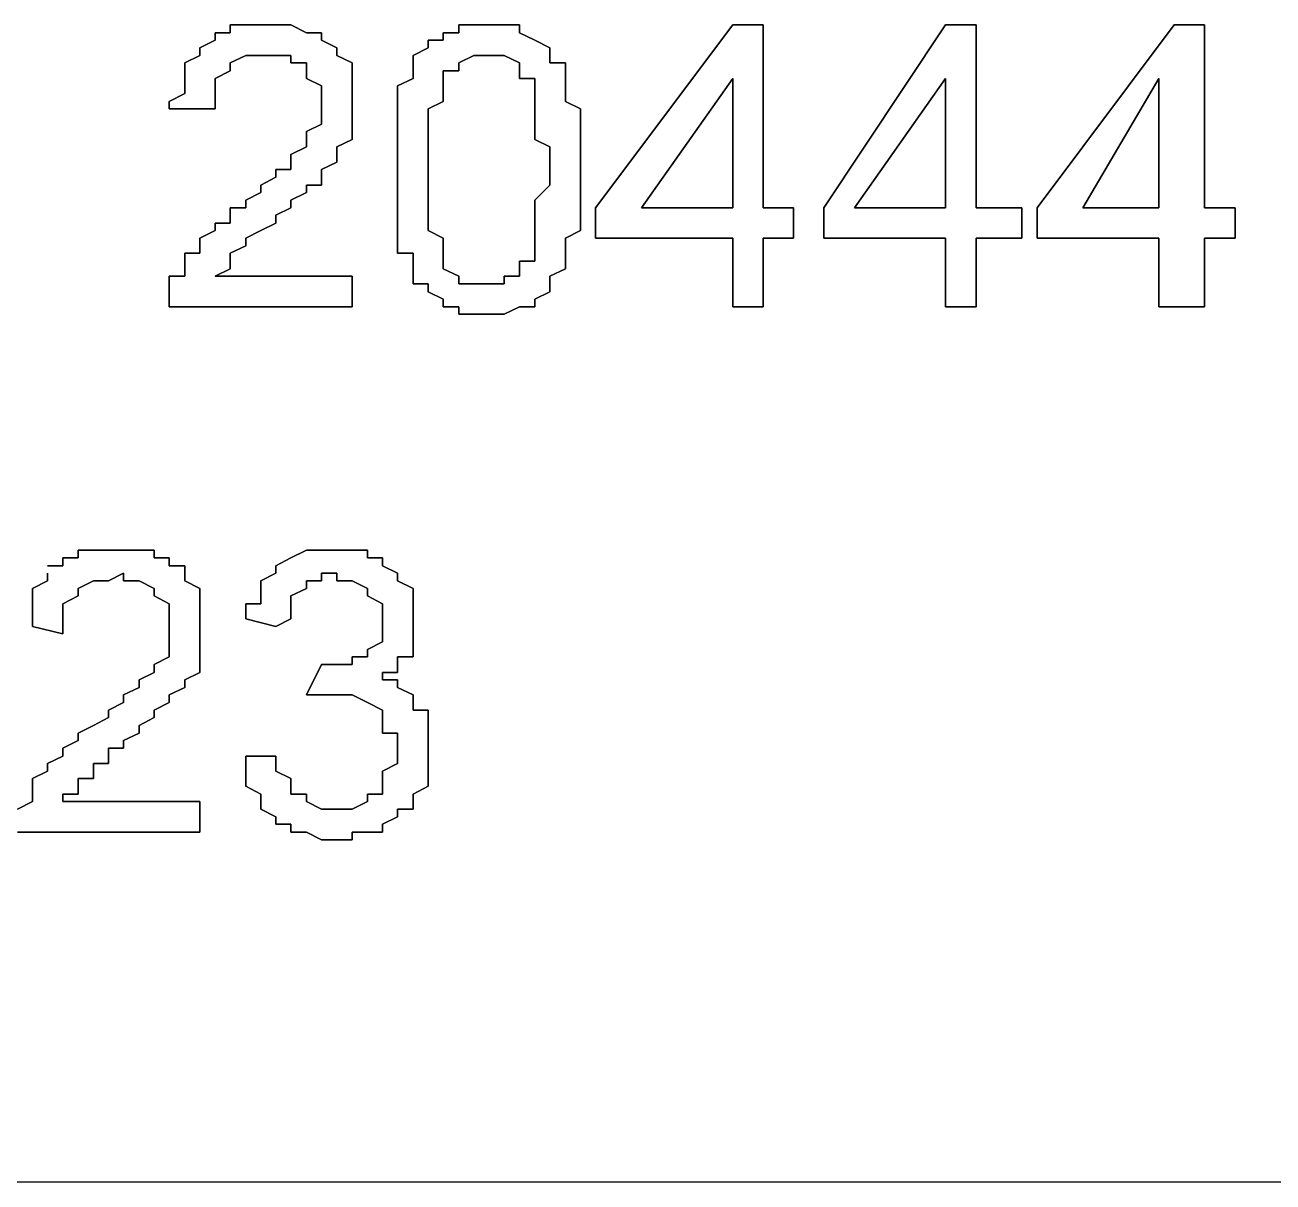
# Model space of a CAD drawing. Header units: metres. Extents: x 2.9 to 42.8, y 1.7 to 28.7.
# Drawn here: x 39.1495 to 39.4388, y 10.9432 to 11.2113 of the extents above; entities that cross this region are included whole.
import ezdxf

# ---------------------------------------------------------------- set-up
doc = ezdxf.new("R2010")
doc.units = ezdxf.units.M
doc.layers.add('NEGRO', color=7, linetype='Continuous')
doc.layers.add('ROJO', color=1, linetype='Continuous')

msp = doc.modelspace()

# ---------------------------------------------------------------- linework, layer by layer
at = {"layer": 'NEGRO', "lineweight": -3}
msp.add_lwpolyline([(42.3545, 10.9432), (36.389, 10.9432)], dxfattribs=at)
at = {"layer": 'ROJO', "lineweight": -3}
for points in [[(39.1971, 11.2095), (39.1936, 11.2095), (39.1971, 11.2095)], [(39.1936, 11.2095), (39.1936, 11.2078), (39.1936, 11.2095)], [(39.2007, 11.2113), (39.1971, 11.2113), (39.2007, 11.2113)], [(39.1971, 11.2113), (39.1971, 11.2095), (39.1971, 11.2113)], [(39.2042, 11.2113), (39.2007, 11.2113), (39.2042, 11.2113)], [(39.2077, 11.2113), (39.2042, 11.2113), (39.2077, 11.2113)], [(39.2112, 11.2113), (39.2077, 11.2113), (39.2112, 11.2113)], [(39.2148, 11.2095), (39.2112, 11.2113), (39.2148, 11.2095)], [(39.2183, 11.2095), (39.2148, 11.2095), (39.2183, 11.2095)], [(39.2183, 11.2078), (39.2183, 11.2095), (39.2183, 11.2078)], [(39.2501, 11.2095), (39.2465, 11.2095), (39.2501, 11.2095)], [(39.2465, 11.2095), (39.2465, 11.2078), (39.2465, 11.2095)], [(39.2536, 11.2113), (39.2501, 11.2113), (39.2536, 11.2113)], [(39.2501, 11.2113), (39.2501, 11.2095), (39.2501, 11.2113)], [(39.2571, 11.2113), (39.2536, 11.2113), (39.2571, 11.2113)], [(39.2606, 11.2113), (39.2571, 11.2113), (39.2606, 11.2113)], [(39.2642, 11.2113), (39.2606, 11.2113), (39.2642, 11.2113)], [(39.2642, 11.2095), (39.2642, 11.2113), (39.2642, 11.2095)], [(39.2677, 11.2078), (39.2642, 11.2095), (39.2677, 11.2078)], [(39.3136, 11.2113), (39.2818, 11.1689), (39.3136, 11.2113)], [(39.3206, 11.2113), (39.3136, 11.2113), (39.3206, 11.2113)], [(39.3206, 11.1689), (39.3206, 11.2113), (39.3206, 11.1689)], [(39.3629, 11.2113), (39.3347, 11.1689), (39.3629, 11.2113)], [(39.37, 11.2113), (39.3629, 11.2113), (39.37, 11.2113)], [(39.37, 11.1689), (39.37, 11.2113), (39.37, 11.1689)], [(39.4159, 11.2113), (39.3841, 11.1689), (39.4159, 11.2113)], [(39.4229, 11.2113), (39.4159, 11.2113), (39.4229, 11.2113)], [(39.4229, 11.1689), (39.4229, 11.2113), (39.4229, 11.1689)], [(39.1936, 11.2078), (39.1901, 11.206), (39.1936, 11.2078)], [(39.1901, 11.206), (39.1901, 11.2042), (39.1901, 11.206)], [(39.2218, 11.206), (39.2183, 11.2078), (39.2218, 11.206)], [(39.2218, 11.2042), (39.2218, 11.206), (39.2218, 11.2042)], [(39.243, 11.206), (39.2395, 11.2042), (39.243, 11.206)], [(39.2465, 11.2078), (39.243, 11.2078), (39.2465, 11.2078)], [(39.243, 11.2078), (39.243, 11.206), (39.243, 11.2078)], [(39.2712, 11.206), (39.2677, 11.2078), (39.2712, 11.206)], [(39.2712, 11.2042), (39.2712, 11.206), (39.2712, 11.2042)], [(39.1901, 11.2042), (39.1866, 11.2025), (39.1901, 11.2042)], [(39.1971, 11.2025), (39.2007, 11.2042), (39.1971, 11.2025)], [(39.2007, 11.2042), (39.2042, 11.2042), (39.2007, 11.2042)], [(39.2042, 11.2042), (39.2077, 11.2042), (39.2042, 11.2042)], [(39.2077, 11.2042), (39.2112, 11.2042), (39.2077, 11.2042)], [(39.2112, 11.2042), (39.2112, 11.2025), (39.2112, 11.2042)], [(39.2254, 11.2025), (39.2218, 11.2042), (39.2254, 11.2025)], [(39.2395, 11.2042), (39.2395, 11.2025), (39.2395, 11.2042)], [(39.2501, 11.2025), (39.2536, 11.2042), (39.2501, 11.2025)], [(39.2536, 11.2042), (39.2571, 11.2042), (39.2536, 11.2042)], [(39.2571, 11.2042), (39.2606, 11.2042), (39.2571, 11.2042)], [(39.2606, 11.2042), (39.2642, 11.2025), (39.2606, 11.2042)], [(39.2712, 11.2025), (39.2712, 11.2042), (39.2712, 11.2025)], [(39.1866, 11.2025), (39.1866, 11.2007), (39.1866, 11.2025)], [(39.1866, 11.2007), (39.1866, 11.1989), (39.1866, 11.2007)], [(39.1936, 11.1989), (39.1971, 11.2007), (39.1936, 11.1989)], [(39.1971, 11.2007), (39.1971, 11.2025), (39.1971, 11.2007)], [(39.2112, 11.2025), (39.2148, 11.2025), (39.2112, 11.2025)], [(39.2148, 11.2025), (39.2148, 11.2007), (39.2148, 11.2025)], [(39.2148, 11.2007), (39.2148, 11.1989), (39.2148, 11.2007)], [(39.2254, 11.2007), (39.2254, 11.2025), (39.2254, 11.2007)], [(39.2254, 11.1989), (39.2254, 11.2007), (39.2254, 11.1989)], [(39.2395, 11.2025), (39.2395, 11.2007), (39.2395, 11.2025)], [(39.2395, 11.2007), (39.2395, 11.1989), (39.2395, 11.2007)], [(39.2465, 11.1989), (39.2465, 11.2007), (39.2465, 11.1989)], [(39.2465, 11.2007), (39.2501, 11.2007), (39.2465, 11.2007)], [(39.2501, 11.2007), (39.2501, 11.2025), (39.2501, 11.2007)], [(39.2642, 11.2025), (39.2642, 11.2007), (39.2642, 11.2025)], [(39.2642, 11.2007), (39.2642, 11.1989), (39.2642, 11.2007)], [(39.2748, 11.2025), (39.2712, 11.2025), (39.2748, 11.2025)], [(39.2748, 11.2007), (39.2748, 11.2025), (39.2748, 11.2007)], [(39.2748, 11.1989), (39.2748, 11.2007), (39.2748, 11.1989)], [(39.1866, 11.1989), (39.1866, 11.1972), (39.1866, 11.1989)], [(39.1866, 11.1972), (39.1866, 11.1954), (39.1866, 11.1972)], [(39.1936, 11.1972), (39.1936, 11.1989), (39.1936, 11.1972)], [(39.1936, 11.1954), (39.1936, 11.1972), (39.1936, 11.1954)], [(39.2148, 11.1989), (39.2183, 11.1972), (39.2148, 11.1989)], [(39.2183, 11.1972), (39.2183, 11.1954), (39.2183, 11.1972)], [(39.2254, 11.1972), (39.2254, 11.1989), (39.2254, 11.1972)], [(39.2254, 11.1954), (39.2254, 11.1972), (39.2254, 11.1954)], [(39.2395, 11.1989), (39.2359, 11.1972), (39.2395, 11.1989)], [(39.2359, 11.1972), (39.2359, 11.1954), (39.2359, 11.1972)], [(39.2465, 11.1972), (39.2465, 11.1989), (39.2465, 11.1972)], [(39.2465, 11.1954), (39.2465, 11.1972), (39.2465, 11.1954)], [(39.2642, 11.1989), (39.2677, 11.1989), (39.2642, 11.1989)], [(39.2677, 11.1989), (39.2677, 11.1972), (39.2677, 11.1989)], [(39.2677, 11.1972), (39.2677, 11.1954), (39.2677, 11.1972)], [(39.2748, 11.1972), (39.2748, 11.1989), (39.2748, 11.1972)], [(39.2748, 11.1954), (39.2748, 11.1972), (39.2748, 11.1954)], [(39.2924, 11.1689), (39.3136, 11.1989), (39.2924, 11.1689)], [(39.3136, 11.1989), (39.3136, 11.1689), (39.3136, 11.1989)], [(39.3418, 11.1689), (39.3629, 11.1989), (39.3418, 11.1689)], [(39.3629, 11.1989), (39.3629, 11.1689), (39.3629, 11.1989)], [(39.3947, 11.1689), (39.4123, 11.1989), (39.3947, 11.1689)], [(39.4123, 11.1989), (39.4123, 11.1689), (39.4123, 11.1989)], [(39.1866, 11.1954), (39.183, 11.1936), (39.1866, 11.1954)], [(39.1936, 11.1936), (39.1936, 11.1954), (39.1936, 11.1936)], [(39.2183, 11.1954), (39.2183, 11.1936), (39.2183, 11.1954)], [(39.2254, 11.1936), (39.2254, 11.1954), (39.2254, 11.1936)], [(39.2359, 11.1954), (39.2359, 11.1936), (39.2359, 11.1954)], [(39.2465, 11.1936), (39.2465, 11.1954), (39.2465, 11.1936)], [(39.2677, 11.1954), (39.2677, 11.1936), (39.2677, 11.1954)], [(39.2748, 11.1936), (39.2748, 11.1954), (39.2748, 11.1936)], [(39.183, 11.1936), (39.183, 11.1919), (39.183, 11.1936)], [(39.183, 11.1919), (39.1936, 11.1919), (39.183, 11.1919)], [(39.1936, 11.1919), (39.1936, 11.1936), (39.1936, 11.1919)], [(39.2183, 11.1936), (39.2183, 11.1919), (39.2183, 11.1936)], [(39.2183, 11.1919), (39.2183, 11.1901), (39.2183, 11.1919)], [(39.2254, 11.1919), (39.2254, 11.1936), (39.2254, 11.1919)], [(39.2254, 11.1901), (39.2254, 11.1919), (39.2254, 11.1901)], [(39.2359, 11.1936), (39.2359, 11.1919), (39.2359, 11.1936)], [(39.2359, 11.1919), (39.2359, 11.1901), (39.2359, 11.1919)], [(39.243, 11.1919), (39.2465, 11.1936), (39.243, 11.1919)], [(39.243, 11.1901), (39.243, 11.1919), (39.243, 11.1901)], [(39.2677, 11.1936), (39.2677, 11.1919), (39.2677, 11.1936)], [(39.2677, 11.1919), (39.2677, 11.1901), (39.2677, 11.1919)], [(39.2783, 11.1919), (39.2748, 11.1936), (39.2783, 11.1919)], [(39.2783, 11.1901), (39.2783, 11.1919), (39.2783, 11.1901)], [(39.2183, 11.1883), (39.2148, 11.1866), (39.2183, 11.1883)], [(39.2183, 11.1901), (39.2183, 11.1883), (39.2183, 11.1901)], [(39.2254, 11.1883), (39.2254, 11.1901), (39.2254, 11.1883)], [(39.2254, 11.1866), (39.2254, 11.1883), (39.2254, 11.1866)], [(39.2359, 11.1901), (39.2359, 11.1883), (39.2359, 11.1901)], [(39.2359, 11.1883), (39.2359, 11.1866), (39.2359, 11.1883)], [(39.243, 11.1883), (39.243, 11.1901), (39.243, 11.1883)], [(39.243, 11.1866), (39.243, 11.1883), (39.243, 11.1866)], [(39.2677, 11.1901), (39.2677, 11.1883), (39.2677, 11.1901)], [(39.2677, 11.1883), (39.2677, 11.1866), (39.2677, 11.1883)], [(39.2783, 11.1883), (39.2783, 11.1901), (39.2783, 11.1883)], [(39.2783, 11.1866), (39.2783, 11.1883), (39.2783, 11.1866)], [(39.2148, 11.1866), (39.2148, 11.1848), (39.2148, 11.1866)], [(39.2254, 11.1848), (39.2254, 11.1866), (39.2254, 11.1848)], [(39.2359, 11.1866), (39.2359, 11.1848), (39.2359, 11.1866)], [(39.243, 11.1848), (39.243, 11.1866), (39.243, 11.1848)], [(39.2677, 11.1866), (39.2677, 11.1848), (39.2677, 11.1866)], [(39.2783, 11.1848), (39.2783, 11.1866), (39.2783, 11.1848)], [(39.2148, 11.1831), (39.2112, 11.1813), (39.2148, 11.1831)], [(39.2148, 11.1848), (39.2148, 11.1831), (39.2148, 11.1848)], [(39.2218, 11.1831), (39.2254, 11.1848), (39.2218, 11.1831)], [(39.2218, 11.1813), (39.2218, 11.1831), (39.2218, 11.1813)], [(39.2359, 11.1848), (39.2359, 11.1831), (39.2359, 11.1848)], [(39.2359, 11.1831), (39.2359, 11.1813), (39.2359, 11.1831)], [(39.243, 11.1831), (39.243, 11.1848), (39.243, 11.1831)], [(39.243, 11.1813), (39.243, 11.1831), (39.243, 11.1813)], [(39.2677, 11.1848), (39.2712, 11.1831), (39.2677, 11.1848)], [(39.2712, 11.1831), (39.2712, 11.1795), (39.2712, 11.1831)], [(39.2783, 11.1831), (39.2783, 11.1848), (39.2783, 11.1831)], [(39.2783, 11.1813), (39.2783, 11.1831), (39.2783, 11.1813)], [(39.2112, 11.1813), (39.2112, 11.1795), (39.2112, 11.1813)], [(39.2218, 11.1795), (39.2218, 11.1813), (39.2218, 11.1795)], [(39.2359, 11.1813), (39.2359, 11.1795), (39.2359, 11.1813)], [(39.243, 11.1795), (39.243, 11.1813), (39.243, 11.1795)], [(39.2783, 11.1795), (39.2783, 11.1813), (39.2783, 11.1795)], [(39.2112, 11.1778), (39.2077, 11.1778), (39.2112, 11.1778)], [(39.2077, 11.1778), (39.2077, 11.176), (39.2077, 11.1778)], [(39.2112, 11.1795), (39.2112, 11.1778), (39.2112, 11.1795)], [(39.2183, 11.1778), (39.2218, 11.1795), (39.2183, 11.1778)], [(39.2183, 11.176), (39.2183, 11.1778), (39.2183, 11.176)], [(39.2359, 11.1795), (39.2359, 11.1778), (39.2359, 11.1795)], [(39.2359, 11.1778), (39.2359, 11.176), (39.2359, 11.1778)], [(39.243, 11.1778), (39.243, 11.1795), (39.243, 11.1778)], [(39.243, 11.176), (39.243, 11.1778), (39.243, 11.176)], [(39.2712, 11.1795), (39.2712, 11.1778), (39.2712, 11.1795)], [(39.2712, 11.1778), (39.2712, 11.176), (39.2712, 11.1778)], [(39.2783, 11.1778), (39.2783, 11.1795), (39.2783, 11.1778)], [(39.2783, 11.176), (39.2783, 11.1778), (39.2783, 11.176)], [(39.2077, 11.176), (39.2042, 11.1742), (39.2077, 11.176)], [(39.2042, 11.1742), (39.2042, 11.1725), (39.2042, 11.1742)], [(39.2148, 11.1725), (39.2148, 11.1742), (39.2148, 11.1725)], [(39.2148, 11.1742), (39.2183, 11.1742), (39.2148, 11.1742)], [(39.2183, 11.1742), (39.2183, 11.176), (39.2183, 11.1742)], [(39.2359, 11.176), (39.2359, 11.1742), (39.2359, 11.176)], [(39.2359, 11.1742), (39.2359, 11.1725), (39.2359, 11.1742)], [(39.243, 11.1742), (39.243, 11.176), (39.243, 11.1742)], [(39.243, 11.1707), (39.243, 11.1742), (39.243, 11.1707)], [(39.2712, 11.1742), (39.2677, 11.1707), (39.2712, 11.1742)], [(39.2712, 11.176), (39.2712, 11.1742), (39.2712, 11.176)], [(39.2783, 11.1742), (39.2783, 11.176), (39.2783, 11.1742)], [(39.2783, 11.1725), (39.2783, 11.1742), (39.2783, 11.1725)], [(39.2042, 11.1725), (39.2007, 11.1707), (39.2042, 11.1725)], [(39.2112, 11.1707), (39.2148, 11.1725), (39.2112, 11.1707)], [(39.2359, 11.1725), (39.2359, 11.1707), (39.2359, 11.1725)], [(39.2783, 11.1707), (39.2783, 11.1725), (39.2783, 11.1707)], [(39.2007, 11.1689), (39.1971, 11.1689), (39.2007, 11.1689)], [(39.1971, 11.1689), (39.1971, 11.1672), (39.1971, 11.1689)], [(39.2007, 11.1707), (39.2007, 11.1689), (39.2007, 11.1707)], [(39.2077, 11.1672), (39.2112, 11.1689), (39.2077, 11.1672)], [(39.2112, 11.1689), (39.2112, 11.1707), (39.2112, 11.1689)], [(39.2359, 11.1707), (39.2359, 11.1689), (39.2359, 11.1707)], [(39.2359, 11.1689), (39.2359, 11.1672), (39.2359, 11.1689)], [(39.243, 11.1689), (39.243, 11.1707), (39.243, 11.1689)], [(39.243, 11.1672), (39.243, 11.1689), (39.243, 11.1672)], [(39.2677, 11.1707), (39.2677, 11.1689), (39.2677, 11.1707)], [(39.2677, 11.1689), (39.2677, 11.1672), (39.2677, 11.1689)], [(39.2783, 11.1689), (39.2783, 11.1707), (39.2783, 11.1689)], [(39.2783, 11.1672), (39.2783, 11.1689), (39.2783, 11.1672)], [(39.2818, 11.1689), (39.2818, 11.1619), (39.2818, 11.1689)], [(39.3136, 11.1689), (39.2924, 11.1689), (39.3136, 11.1689)], [(39.3277, 11.1689), (39.3206, 11.1689), (39.3277, 11.1689)], [(39.3277, 11.1619), (39.3277, 11.1689), (39.3277, 11.1619)], [(39.3347, 11.1689), (39.3347, 11.1619), (39.3347, 11.1689)], [(39.3629, 11.1689), (39.3418, 11.1689), (39.3629, 11.1689)], [(39.3806, 11.1689), (39.37, 11.1689), (39.3806, 11.1689)], [(39.3806, 11.1619), (39.3806, 11.1689), (39.3806, 11.1619)], [(39.3841, 11.1689), (39.3841, 11.1619), (39.3841, 11.1689)], [(39.4123, 11.1689), (39.3947, 11.1689), (39.4123, 11.1689)], [(39.43, 11.1689), (39.4229, 11.1689), (39.43, 11.1689)], [(39.43, 11.1619), (39.43, 11.1689), (39.43, 11.1619)], [(39.1971, 11.1654), (39.1936, 11.1654), (39.1971, 11.1654)], [(39.1936, 11.1654), (39.1936, 11.1637), (39.1936, 11.1654)], [(39.1971, 11.1672), (39.1971, 11.1654), (39.1971, 11.1672)], [(39.2042, 11.1637), (39.2077, 11.1654), (39.2042, 11.1637)], [(39.2077, 11.1654), (39.2077, 11.1672), (39.2077, 11.1654)], [(39.2359, 11.1672), (39.2359, 11.1654), (39.2359, 11.1672)], [(39.2359, 11.1654), (39.2359, 11.1637), (39.2359, 11.1654)], [(39.243, 11.1654), (39.243, 11.1672), (39.243, 11.1654)], [(39.243, 11.1637), (39.243, 11.1654), (39.243, 11.1637)], [(39.2677, 11.1672), (39.2677, 11.1654), (39.2677, 11.1672)], [(39.2677, 11.1654), (39.2677, 11.1637), (39.2677, 11.1654)], [(39.2783, 11.1654), (39.2783, 11.1672), (39.2783, 11.1654)], [(39.2783, 11.1637), (39.2783, 11.1654), (39.2783, 11.1637)], [(39.1936, 11.1637), (39.1901, 11.1619), (39.1936, 11.1637)], [(39.2007, 11.1619), (39.2042, 11.1637), (39.2007, 11.1619)], [(39.2359, 11.1637), (39.2359, 11.1619), (39.2359, 11.1637)], [(39.2465, 11.1619), (39.243, 11.1637), (39.2465, 11.1619)], [(39.2677, 11.1637), (39.2677, 11.1619), (39.2677, 11.1637)], [(39.2748, 11.1619), (39.2783, 11.1637), (39.2748, 11.1619)], [(39.1901, 11.1619), (39.1901, 11.1601), (39.1901, 11.1619)], [(39.1901, 11.1601), (39.1901, 11.1584), (39.1901, 11.1601)], [(39.1971, 11.1584), (39.2007, 11.1601), (39.1971, 11.1584)], [(39.2007, 11.1601), (39.2007, 11.1619), (39.2007, 11.1601)], [(39.2359, 11.1619), (39.2359, 11.1601), (39.2359, 11.1619)], [(39.2359, 11.1601), (39.2359, 11.1584), (39.2359, 11.1601)], [(39.2465, 11.1601), (39.2465, 11.1619), (39.2465, 11.1601)], [(39.2465, 11.1584), (39.2465, 11.1601), (39.2465, 11.1584)], [(39.2677, 11.1619), (39.2677, 11.1601), (39.2677, 11.1619)], [(39.2677, 11.1601), (39.2677, 11.1584), (39.2677, 11.1601)], [(39.2748, 11.1601), (39.2748, 11.1619), (39.2748, 11.1601)], [(39.2748, 11.1584), (39.2748, 11.1601), (39.2748, 11.1584)], [(39.2818, 11.1619), (39.3136, 11.1619), (39.2818, 11.1619)], [(39.3136, 11.1619), (39.3136, 11.146), (39.3136, 11.1619)], [(39.3206, 11.146), (39.3206, 11.1619), (39.3206, 11.146)], [(39.3206, 11.1619), (39.3277, 11.1619), (39.3206, 11.1619)], [(39.3347, 11.1619), (39.3629, 11.1619), (39.3347, 11.1619)], [(39.3629, 11.1619), (39.3629, 11.146), (39.3629, 11.1619)], [(39.37, 11.146), (39.37, 11.1619), (39.37, 11.146)], [(39.37, 11.1619), (39.3806, 11.1619), (39.37, 11.1619)], [(39.3841, 11.1619), (39.4123, 11.1619), (39.3841, 11.1619)], [(39.4123, 11.1619), (39.4123, 11.146), (39.4123, 11.1619)], [(39.4229, 11.146), (39.4229, 11.1619), (39.4229, 11.146)], [(39.4229, 11.1619), (39.43, 11.1619), (39.4229, 11.1619)], [(39.1901, 11.1584), (39.1866, 11.1584), (39.1901, 11.1584)], [(39.1866, 11.1584), (39.1866, 11.1566), (39.1866, 11.1584)], [(39.1866, 11.1566), (39.1866, 11.1548), (39.1866, 11.1566)], [(39.1971, 11.1566), (39.1971, 11.1584), (39.1971, 11.1566)], [(39.1971, 11.1548), (39.1971, 11.1566), (39.1971, 11.1548)], [(39.2359, 11.1584), (39.2395, 11.1584), (39.2359, 11.1584)], [(39.2395, 11.1584), (39.2395, 11.1566), (39.2395, 11.1584)], [(39.2395, 11.1566), (39.2395, 11.1548), (39.2395, 11.1566)], [(39.2465, 11.1566), (39.2465, 11.1584), (39.2465, 11.1566)], [(39.2465, 11.1548), (39.2465, 11.1566), (39.2465, 11.1548)], [(39.2677, 11.1566), (39.2642, 11.1566), (39.2677, 11.1566)], [(39.2642, 11.1566), (39.2642, 11.1548), (39.2642, 11.1566)], [(39.2677, 11.1584), (39.2677, 11.1566), (39.2677, 11.1584)], [(39.2748, 11.1566), (39.2748, 11.1584), (39.2748, 11.1566)], [(39.2748, 11.1548), (39.2748, 11.1566), (39.2748, 11.1548)], [(39.1866, 11.1548), (39.1866, 11.1531), (39.1866, 11.1548)], [(39.1936, 11.1531), (39.1971, 11.1548), (39.1936, 11.1531)], [(39.2395, 11.1548), (39.2395, 11.1531), (39.2395, 11.1548)], [(39.2501, 11.1531), (39.2465, 11.1548), (39.2501, 11.1531)], [(39.2642, 11.1548), (39.2642, 11.1531), (39.2642, 11.1548)], [(39.2712, 11.1531), (39.2748, 11.1548), (39.2712, 11.1531)], [(39.1866, 11.1531), (39.183, 11.1531), (39.1866, 11.1531)], [(39.183, 11.1531), (39.183, 11.1513), (39.183, 11.1531)], [(39.183, 11.1513), (39.183, 11.1495), (39.183, 11.1513)], [(39.2254, 11.1531), (39.1936, 11.1531), (39.2254, 11.1531)], [(39.2254, 11.146), (39.2254, 11.1531), (39.2254, 11.146)], [(39.2395, 11.1531), (39.2395, 11.1513), (39.2395, 11.1531)], [(39.2395, 11.1513), (39.243, 11.1513), (39.2395, 11.1513)], [(39.243, 11.1513), (39.243, 11.1495), (39.243, 11.1513)], [(39.2501, 11.1513), (39.2501, 11.1531), (39.2501, 11.1513)], [(39.2536, 11.1513), (39.2501, 11.1513), (39.2536, 11.1513)], [(39.2571, 11.1513), (39.2536, 11.1513), (39.2571, 11.1513)], [(39.2606, 11.1513), (39.2571, 11.1513), (39.2606, 11.1513)], [(39.2642, 11.1531), (39.2606, 11.1531), (39.2642, 11.1531)], [(39.2606, 11.1531), (39.2606, 11.1513), (39.2606, 11.1531)], [(39.2712, 11.1513), (39.2712, 11.1531), (39.2712, 11.1513)], [(39.2712, 11.1495), (39.2712, 11.1513), (39.2712, 11.1495)], [(39.183, 11.1495), (39.183, 11.1478), (39.183, 11.1495)], [(39.183, 11.1478), (39.183, 11.146), (39.183, 11.1478)], [(39.243, 11.1495), (39.2465, 11.1478), (39.243, 11.1495)], [(39.2465, 11.1478), (39.2465, 11.146), (39.2465, 11.1478)], [(39.2677, 11.1478), (39.2712, 11.1495), (39.2677, 11.1478)], [(39.2677, 11.146), (39.2677, 11.1478), (39.2677, 11.146)], [(39.183, 11.146), (39.2254, 11.146), (39.183, 11.146)], [(39.2465, 11.146), (39.2501, 11.146), (39.2465, 11.146)], [(39.2501, 11.146), (39.2501, 11.1443), (39.2501, 11.146)], [(39.2606, 11.1443), (39.2642, 11.146), (39.2606, 11.1443)], [(39.2642, 11.146), (39.2677, 11.146), (39.2642, 11.146)], [(39.3136, 11.146), (39.3206, 11.146), (39.3136, 11.146)], [(39.3629, 11.146), (39.37, 11.146), (39.3629, 11.146)], [(39.4123, 11.146), (39.4229, 11.146), (39.4123, 11.146)], [(39.2501, 11.1443), (39.2536, 11.1443), (39.2501, 11.1443)], [(39.2536, 11.1443), (39.2571, 11.1443), (39.2536, 11.1443)], [(39.2571, 11.1443), (39.2606, 11.1443), (39.2571, 11.1443)], [(39.1619, 11.0878), (39.1583, 11.0878), (39.1619, 11.0878)], [(39.1583, 11.0878), (39.1583, 11.086), (39.1583, 11.0878)], [(39.1654, 11.0896), (39.1619, 11.0896), (39.1654, 11.0896)], [(39.1619, 11.0896), (39.1619, 11.0878), (39.1619, 11.0896)], [(39.1689, 11.0896), (39.1654, 11.0896), (39.1689, 11.0896)], [(39.1724, 11.0896), (39.1689, 11.0896), (39.1724, 11.0896)], [(39.176, 11.0896), (39.1724, 11.0896), (39.176, 11.0896)], [(39.1795, 11.0896), (39.176, 11.0896), (39.1795, 11.0896)], [(39.1795, 11.0878), (39.1795, 11.0896), (39.1795, 11.0878)], [(39.183, 11.0878), (39.1795, 11.0878), (39.183, 11.0878)], [(39.183, 11.086), (39.183, 11.0878), (39.183, 11.086)], [(39.2112, 11.0878), (39.2077, 11.086), (39.2112, 11.0878)], [(39.2148, 11.0896), (39.2112, 11.0878), (39.2148, 11.0896)], [(39.2183, 11.0896), (39.2148, 11.0896), (39.2183, 11.0896)], [(39.2218, 11.0896), (39.2183, 11.0896), (39.2218, 11.0896)], [(39.2254, 11.0896), (39.2218, 11.0896), (39.2254, 11.0896)], [(39.2289, 11.0896), (39.2254, 11.0896), (39.2289, 11.0896)], [(39.2289, 11.0878), (39.2289, 11.0896), (39.2289, 11.0878)], [(39.2324, 11.0878), (39.2289, 11.0878), (39.2324, 11.0878)], [(39.2324, 11.086), (39.2324, 11.0878), (39.2324, 11.086)], [(39.1583, 11.086), (39.1548, 11.086), (39.1583, 11.086)], [(39.1548, 11.0843), (39.1548, 11.0825), (39.1548, 11.0843)], [(39.1689, 11.0825), (39.1724, 11.0843), (39.1689, 11.0825)], [(39.1724, 11.0843), (39.1724, 11.0825), (39.1724, 11.0843)], [(39.1866, 11.086), (39.183, 11.086), (39.1866, 11.086)], [(39.1866, 11.0843), (39.1866, 11.086), (39.1866, 11.0843)], [(39.1866, 11.0825), (39.1866, 11.0843), (39.1866, 11.0825)], [(39.2077, 11.0843), (39.2042, 11.0825), (39.2077, 11.0843)], [(39.2077, 11.086), (39.2077, 11.0843), (39.2077, 11.086)], [(39.2183, 11.0825), (39.2183, 11.0843), (39.2183, 11.0825)], [(39.2183, 11.0843), (39.2218, 11.0843), (39.2183, 11.0843)], [(39.2218, 11.0843), (39.2218, 11.0825), (39.2218, 11.0843)], [(39.2359, 11.0843), (39.2324, 11.086), (39.2359, 11.0843)], [(39.2359, 11.0825), (39.2359, 11.0843), (39.2359, 11.0825)], [(39.1548, 11.0825), (39.1513, 11.0807), (39.1548, 11.0825)], [(39.1619, 11.0807), (39.1654, 11.0825), (39.1619, 11.0807)], [(39.1654, 11.0825), (39.1689, 11.0825), (39.1654, 11.0825)], [(39.1724, 11.0825), (39.176, 11.0825), (39.1724, 11.0825)], [(39.176, 11.0825), (39.1795, 11.0807), (39.176, 11.0825)], [(39.1901, 11.0807), (39.1866, 11.0825), (39.1901, 11.0807)], [(39.2042, 11.0825), (39.2042, 11.0807), (39.2042, 11.0825)], [(39.2148, 11.0807), (39.2148, 11.0825), (39.2148, 11.0807)], [(39.2148, 11.0825), (39.2183, 11.0825), (39.2148, 11.0825)], [(39.2218, 11.0825), (39.2254, 11.0825), (39.2218, 11.0825)], [(39.2254, 11.0825), (39.2289, 11.0807), (39.2254, 11.0825)], [(39.2395, 11.0807), (39.2359, 11.0825), (39.2395, 11.0807)], [(39.1513, 11.0807), (39.1513, 11.079), (39.1513, 11.0807)], [(39.1513, 11.079), (39.1513, 11.0772), (39.1513, 11.079)], [(39.1583, 11.0772), (39.1619, 11.079), (39.1583, 11.0772)], [(39.1619, 11.079), (39.1619, 11.0807), (39.1619, 11.079)], [(39.1795, 11.0807), (39.1795, 11.079), (39.1795, 11.0807)], [(39.1795, 11.079), (39.183, 11.0772), (39.1795, 11.079)], [(39.1901, 11.079), (39.1901, 11.0807), (39.1901, 11.079)], [(39.1901, 11.0772), (39.1901, 11.079), (39.1901, 11.0772)], [(39.2042, 11.0807), (39.2042, 11.079), (39.2042, 11.0807)], [(39.2042, 11.079), (39.2042, 11.0772), (39.2042, 11.079)], [(39.2112, 11.079), (39.2148, 11.0807), (39.2112, 11.079)], [(39.2112, 11.0772), (39.2112, 11.079), (39.2112, 11.0772)], [(39.2289, 11.0807), (39.2289, 11.079), (39.2289, 11.0807)], [(39.2289, 11.079), (39.2324, 11.0772), (39.2289, 11.079)], [(39.2395, 11.079), (39.2395, 11.0807), (39.2395, 11.079)], [(39.2395, 11.0772), (39.2395, 11.079), (39.2395, 11.0772)], [(39.1513, 11.0772), (39.1513, 11.0755), (39.1513, 11.0772)], [(39.1513, 11.0755), (39.1513, 11.0737), (39.1513, 11.0755)], [(39.1583, 11.0755), (39.1583, 11.0772), (39.1583, 11.0755)], [(39.1583, 11.0737), (39.1583, 11.0755), (39.1583, 11.0737)], [(39.183, 11.0772), (39.183, 11.0755), (39.183, 11.0772)], [(39.183, 11.0755), (39.183, 11.0737), (39.183, 11.0755)], [(39.1901, 11.0755), (39.1901, 11.0772), (39.1901, 11.0755)], [(39.1901, 11.0737), (39.1901, 11.0755), (39.1901, 11.0737)], [(39.2042, 11.0772), (39.2007, 11.0772), (39.2042, 11.0772)], [(39.2007, 11.0772), (39.2007, 11.0755), (39.2007, 11.0772)], [(39.2007, 11.0755), (39.2007, 11.0737), (39.2007, 11.0755)], [(39.2112, 11.0755), (39.2112, 11.0772), (39.2112, 11.0755)], [(39.2112, 11.0737), (39.2112, 11.0755), (39.2112, 11.0737)], [(39.2324, 11.0772), (39.2324, 11.0755), (39.2324, 11.0772)], [(39.2324, 11.0755), (39.2324, 11.0737), (39.2324, 11.0755)], [(39.2395, 11.0755), (39.2395, 11.0772), (39.2395, 11.0755)], [(39.2395, 11.0737), (39.2395, 11.0755), (39.2395, 11.0737)], [(39.1513, 11.0737), (39.1513, 11.0719), (39.1513, 11.0737)], [(39.1583, 11.0719), (39.1583, 11.0737), (39.1583, 11.0719)], [(39.183, 11.0737), (39.183, 11.0719), (39.183, 11.0737)], [(39.1901, 11.0719), (39.1901, 11.0737), (39.1901, 11.0719)], [(39.2007, 11.0737), (39.2077, 11.0719), (39.2007, 11.0737)], [(39.2077, 11.0719), (39.2112, 11.0737), (39.2077, 11.0719)], [(39.2324, 11.0737), (39.2324, 11.0719), (39.2324, 11.0737)], [(39.2395, 11.0719), (39.2395, 11.0737), (39.2395, 11.0719)], [(39.1513, 11.0719), (39.1583, 11.0702), (39.1513, 11.0719)], [(39.1583, 11.0702), (39.1583, 11.0719), (39.1583, 11.0702)], [(39.183, 11.0719), (39.183, 11.0702), (39.183, 11.0719)], [(39.183, 11.0702), (39.183, 11.0684), (39.183, 11.0702)], [(39.1901, 11.0702), (39.1901, 11.0719), (39.1901, 11.0702)], [(39.1901, 11.0684), (39.1901, 11.0702), (39.1901, 11.0684)], [(39.2324, 11.0719), (39.2324, 11.0702), (39.2324, 11.0719)], [(39.2324, 11.0702), (39.2324, 11.0684), (39.2324, 11.0702)], [(39.2395, 11.0702), (39.2395, 11.0719), (39.2395, 11.0702)], [(39.2395, 11.0684), (39.2395, 11.0702), (39.2395, 11.0684)], [(39.183, 11.0684), (39.183, 11.0666), (39.183, 11.0684)], [(39.1901, 11.0666), (39.1901, 11.0684), (39.1901, 11.0666)], [(39.2324, 11.0684), (39.2289, 11.0666), (39.2324, 11.0684)], [(39.2395, 11.0666), (39.2395, 11.0684), (39.2395, 11.0666)], [(39.183, 11.0649), (39.1795, 11.0631), (39.183, 11.0649)], [(39.183, 11.0666), (39.183, 11.0649), (39.183, 11.0666)], [(39.1901, 11.0649), (39.1901, 11.0666), (39.1901, 11.0649)], [(39.1901, 11.0631), (39.1901, 11.0649), (39.1901, 11.0631)], [(39.2289, 11.0649), (39.2254, 11.0649), (39.2289, 11.0649)], [(39.2254, 11.0649), (39.2254, 11.0631), (39.2254, 11.0649)], [(39.2289, 11.0666), (39.2289, 11.0649), (39.2289, 11.0666)], [(39.2359, 11.0631), (39.2359, 11.0649), (39.2359, 11.0631)], [(39.2359, 11.0649), (39.2395, 11.0649), (39.2359, 11.0649)], [(39.2395, 11.0649), (39.2395, 11.0666), (39.2395, 11.0649)], [(39.1795, 11.0613), (39.176, 11.0596), (39.1795, 11.0613)], [(39.1795, 11.0631), (39.1795, 11.0613), (39.1795, 11.0631)], [(39.1866, 11.0596), (39.1901, 11.0613), (39.1866, 11.0596)], [(39.1901, 11.0613), (39.1901, 11.0631), (39.1901, 11.0613)], [(39.2183, 11.0631), (39.2148, 11.0561), (39.2183, 11.0631)], [(39.2218, 11.0631), (39.2183, 11.0631), (39.2218, 11.0631)], [(39.2254, 11.0631), (39.2218, 11.0631), (39.2254, 11.0631)], [(39.2324, 11.0596), (39.2324, 11.0613), (39.2324, 11.0596)], [(39.2324, 11.0613), (39.2359, 11.0613), (39.2324, 11.0613)], [(39.2359, 11.0613), (39.2359, 11.0631), (39.2359, 11.0613)], [(39.176, 11.0596), (39.176, 11.0578), (39.176, 11.0596)], [(39.1866, 11.0578), (39.1866, 11.0596), (39.1866, 11.0578)], [(39.2359, 11.0596), (39.2324, 11.0596), (39.2359, 11.0596)], [(39.2359, 11.0578), (39.2359, 11.0596), (39.2359, 11.0578)], [(39.176, 11.0578), (39.1724, 11.0561), (39.176, 11.0578)], [(39.1724, 11.0561), (39.1724, 11.0543), (39.1724, 11.0561)], [(39.183, 11.0561), (39.1866, 11.0578), (39.183, 11.0561)], [(39.183, 11.0543), (39.183, 11.0561), (39.183, 11.0543)], [(39.2148, 11.0561), (39.2183, 11.0561), (39.2148, 11.0561)], [(39.2183, 11.0561), (39.2218, 11.0561), (39.2183, 11.0561)], [(39.2218, 11.0561), (39.2254, 11.0561), (39.2218, 11.0561)], [(39.2254, 11.0561), (39.2289, 11.0543), (39.2254, 11.0561)], [(39.2395, 11.0561), (39.2359, 11.0578), (39.2395, 11.0561)], [(39.2395, 11.0543), (39.2395, 11.0561), (39.2395, 11.0543)], [(39.1724, 11.0543), (39.1689, 11.0525), (39.1724, 11.0543)], [(39.1689, 11.0525), (39.1689, 11.0508), (39.1689, 11.0525)], [(39.1795, 11.0525), (39.183, 11.0543), (39.1795, 11.0525)], [(39.1795, 11.0508), (39.1795, 11.0525), (39.1795, 11.0508)], [(39.2289, 11.0543), (39.2324, 11.0525), (39.2289, 11.0543)], [(39.2324, 11.0525), (39.2324, 11.0508), (39.2324, 11.0525)], [(39.2395, 11.0525), (39.2395, 11.0543), (39.2395, 11.0525)], [(39.243, 11.0525), (39.2395, 11.0525), (39.243, 11.0525)], [(39.243, 11.0508), (39.243, 11.0525), (39.243, 11.0508)], [(39.1689, 11.0508), (39.1654, 11.049), (39.1689, 11.0508)], [(39.176, 11.049), (39.1795, 11.0508), (39.176, 11.049)], [(39.2324, 11.0508), (39.2324, 11.049), (39.2324, 11.0508)], [(39.243, 11.049), (39.243, 11.0508), (39.243, 11.049)], [(39.1654, 11.049), (39.1619, 11.0472), (39.1654, 11.049)], [(39.1619, 11.0472), (39.1619, 11.0455), (39.1619, 11.0472)], [(39.1724, 11.0455), (39.176, 11.0472), (39.1724, 11.0455)], [(39.176, 11.0472), (39.176, 11.049), (39.176, 11.0472)], [(39.2324, 11.049), (39.2324, 11.0472), (39.2324, 11.049)], [(39.2324, 11.0472), (39.2359, 11.0472), (39.2324, 11.0472)], [(39.2359, 11.0472), (39.2359, 11.0455), (39.2359, 11.0472)], [(39.243, 11.0472), (39.243, 11.049), (39.243, 11.0472)], [(39.243, 11.0455), (39.243, 11.0472), (39.243, 11.0455)], [(39.1619, 11.0455), (39.1583, 11.0437), (39.1619, 11.0455)], [(39.1583, 11.0437), (39.1583, 11.0419), (39.1583, 11.0437)], [(39.1689, 11.0419), (39.1689, 11.0437), (39.1689, 11.0419)], [(39.1689, 11.0437), (39.1724, 11.0437), (39.1689, 11.0437)], [(39.1724, 11.0437), (39.1724, 11.0455), (39.1724, 11.0437)], [(39.2359, 11.0455), (39.2359, 11.0437), (39.2359, 11.0455)], [(39.2359, 11.0437), (39.2359, 11.0419), (39.2359, 11.0437)], [(39.243, 11.0437), (39.243, 11.0455), (39.243, 11.0437)], [(39.243, 11.0419), (39.243, 11.0437), (39.243, 11.0419)], [(39.1583, 11.0419), (39.1548, 11.0402), (39.1583, 11.0419)], [(39.1689, 11.0402), (39.1689, 11.0419), (39.1689, 11.0402)], [(39.2007, 11.0419), (39.2007, 11.0402), (39.2007, 11.0419)], [(39.2077, 11.0419), (39.2007, 11.0419), (39.2077, 11.0419)], [(39.2077, 11.0402), (39.2077, 11.0419), (39.2077, 11.0402)], [(39.2359, 11.0419), (39.2359, 11.0402), (39.2359, 11.0419)], [(39.243, 11.0402), (39.243, 11.0419), (39.243, 11.0402)], [(39.1548, 11.0384), (39.1513, 11.0367), (39.1548, 11.0384)], [(39.1548, 11.0402), (39.1548, 11.0384), (39.1548, 11.0402)], [(39.1654, 11.0384), (39.1654, 11.0402), (39.1654, 11.0384)], [(39.1654, 11.0402), (39.1689, 11.0402), (39.1654, 11.0402)], [(39.1654, 11.0367), (39.1654, 11.0384), (39.1654, 11.0367)], [(39.2007, 11.0402), (39.2007, 11.0384), (39.2007, 11.0402)], [(39.2007, 11.0384), (39.2007, 11.0367), (39.2007, 11.0384)], [(39.2077, 11.0384), (39.2077, 11.0402), (39.2077, 11.0384)], [(39.2112, 11.0367), (39.2077, 11.0384), (39.2112, 11.0367)], [(39.2359, 11.0402), (39.2324, 11.0384), (39.2359, 11.0402)], [(39.2324, 11.0384), (39.2324, 11.0367), (39.2324, 11.0384)], [(39.243, 11.0384), (39.243, 11.0402), (39.243, 11.0384)], [(39.243, 11.0367), (39.243, 11.0384), (39.243, 11.0367)], [(39.1513, 11.0367), (39.1513, 11.0349), (39.1513, 11.0367)], [(39.1513, 11.0349), (39.1513, 11.0331), (39.1513, 11.0349)], [(39.1619, 11.0349), (39.1619, 11.0367), (39.1619, 11.0349)], [(39.1619, 11.0367), (39.1654, 11.0367), (39.1619, 11.0367)], [(39.1619, 11.0331), (39.1619, 11.0349), (39.1619, 11.0331)], [(39.2007, 11.0367), (39.2007, 11.0349), (39.2007, 11.0367)], [(39.2007, 11.0349), (39.2042, 11.0331), (39.2007, 11.0349)], [(39.2112, 11.0349), (39.2112, 11.0367), (39.2112, 11.0349)], [(39.2112, 11.0331), (39.2112, 11.0349), (39.2112, 11.0331)], [(39.2324, 11.0367), (39.2324, 11.0349), (39.2324, 11.0367)], [(39.2324, 11.0349), (39.2324, 11.0331), (39.2324, 11.0349)], [(39.2395, 11.0331), (39.243, 11.0349), (39.2395, 11.0331)], [(39.243, 11.0349), (39.243, 11.0367), (39.243, 11.0349)], [(39.1513, 11.0331), (39.1513, 11.0314), (39.1513, 11.0331)], [(39.1583, 11.0314), (39.1583, 11.0331), (39.1583, 11.0314)], [(39.1583, 11.0331), (39.1619, 11.0331), (39.1583, 11.0331)], [(39.2042, 11.0331), (39.2042, 11.0314), (39.2042, 11.0331)], [(39.2148, 11.0331), (39.2112, 11.0331), (39.2148, 11.0331)], [(39.2148, 11.0314), (39.2148, 11.0331), (39.2148, 11.0314)], [(39.2324, 11.0331), (39.2289, 11.0331), (39.2324, 11.0331)], [(39.2289, 11.0331), (39.2289, 11.0314), (39.2289, 11.0331)], [(39.2395, 11.0314), (39.2395, 11.0331), (39.2395, 11.0314)], [(39.1513, 11.0314), (39.1478, 11.0296), (39.1513, 11.0314)], [(39.1901, 11.0314), (39.1583, 11.0314), (39.1901, 11.0314)], [(39.1901, 11.0243), (39.1901, 11.0314), (39.1901, 11.0243)], [(39.2042, 11.0314), (39.2042, 11.0296), (39.2042, 11.0314)], [(39.2042, 11.0296), (39.2077, 11.0278), (39.2042, 11.0296)], [(39.2183, 11.0296), (39.2148, 11.0314), (39.2183, 11.0296)], [(39.2218, 11.0296), (39.2183, 11.0296), (39.2218, 11.0296)], [(39.2254, 11.0296), (39.2218, 11.0296), (39.2254, 11.0296)], [(39.2289, 11.0314), (39.2254, 11.0296), (39.2289, 11.0314)], [(39.2359, 11.0278), (39.2359, 11.0296), (39.2359, 11.0278)], [(39.2359, 11.0296), (39.2395, 11.0296), (39.2359, 11.0296)], [(39.2395, 11.0296), (39.2395, 11.0314), (39.2395, 11.0296)], [(39.2077, 11.0278), (39.2077, 11.0261), (39.2077, 11.0278)], [(39.2324, 11.0261), (39.2359, 11.0278), (39.2324, 11.0261)], [(39.1478, 11.0243), (39.1901, 11.0243), (39.1478, 11.0243)], [(39.2077, 11.0261), (39.2112, 11.0261), (39.2077, 11.0261)], [(39.2112, 11.0261), (39.2112, 11.0243), (39.2112, 11.0261)], [(39.2112, 11.0243), (39.2148, 11.0243), (39.2112, 11.0243)], [(39.2148, 11.0243), (39.2183, 11.0225), (39.2148, 11.0243)], [(39.2254, 11.0225), (39.2254, 11.0243), (39.2254, 11.0225)], [(39.2254, 11.0243), (39.2289, 11.0243), (39.2254, 11.0243)], [(39.2289, 11.0243), (39.2324, 11.0243), (39.2289, 11.0243)], [(39.2324, 11.0243), (39.2324, 11.0261), (39.2324, 11.0243)], [(39.2183, 11.0225), (39.2218, 11.0225), (39.2183, 11.0225)], [(39.2218, 11.0225), (39.2254, 11.0225), (39.2218, 11.0225)]]:
    msp.add_lwpolyline(points, dxfattribs=at)

doc.saveas('drawing.dxf')
